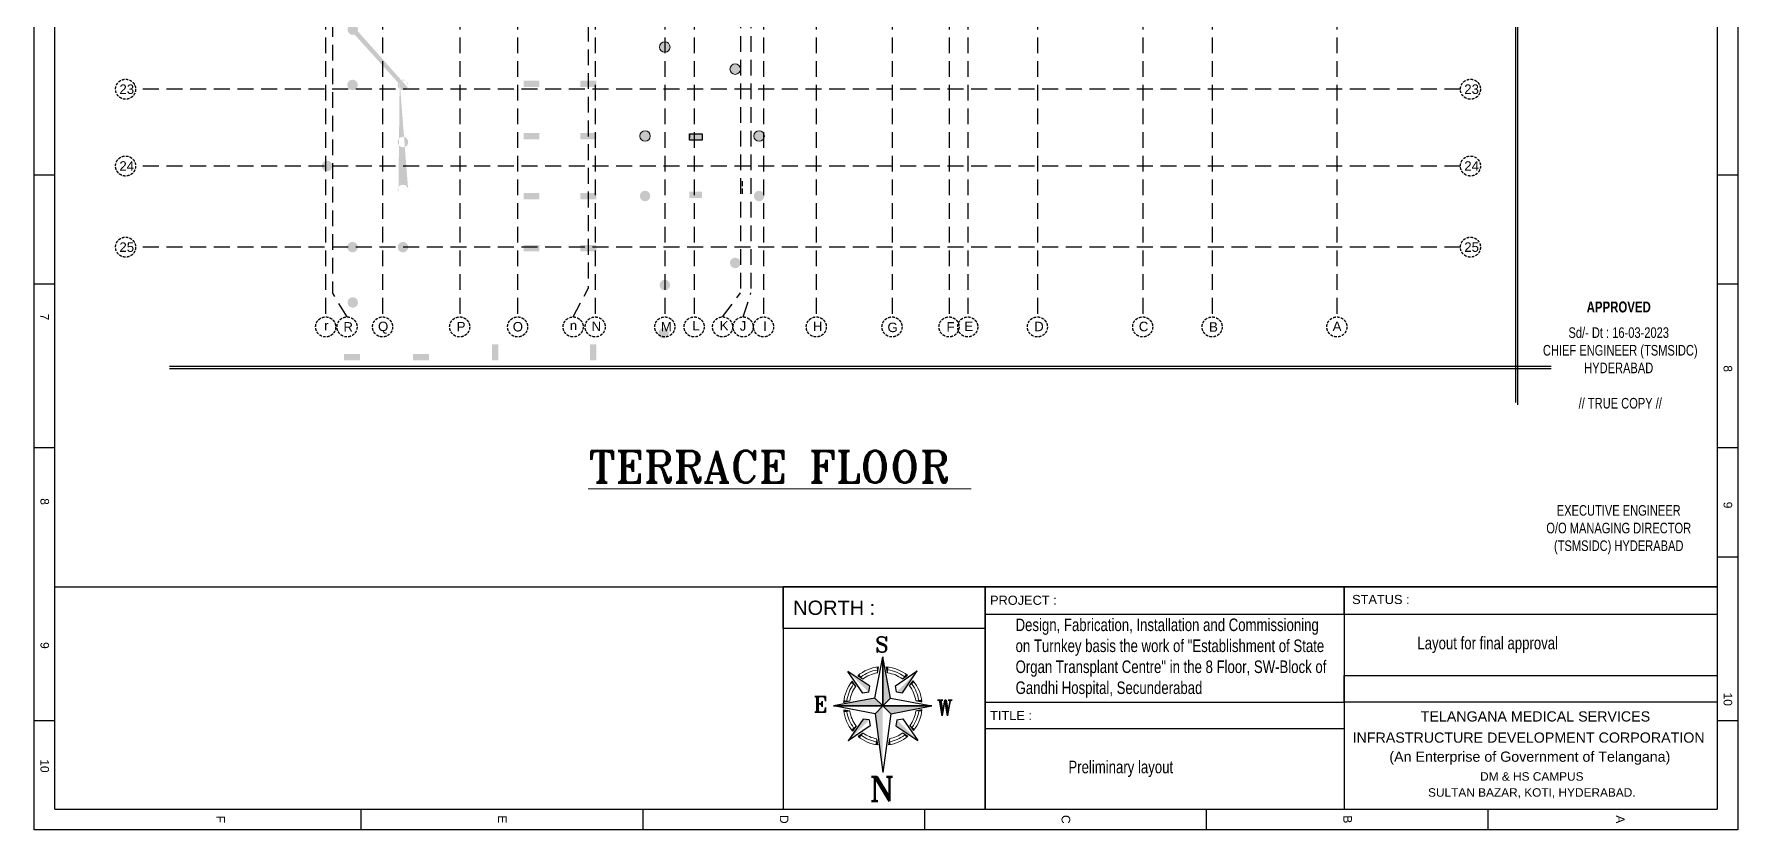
# Model space of a CAD drawing. Extents: x 11598203 to 12344885, y -3849975 to -3741011.
# Drawn here: x 12089890 to 12170877, y -3849975 to -3812156 of the extents above; entities that cross this region are included whole.
import ezdxf
from ezdxf.enums import TextEntityAlignment as Align

# ---------------------------------------------------------------- set-up
doc = ezdxf.new("R2010")
doc.units = 0
doc.header["$MEASUREMENT"] = 0
doc.linetypes.add('DASHED', pattern=[0.75, 0.5, -0.25])
doc.linetypes.add('HIDDEN', pattern=[0.375, 0.25, -0.125])
doc.layers.get('0').update_dxf_attribs({"linetype": 'CONTINUOUS'})
for name, color, linetype in [('GRID LINES', 9, 'CONTINUOUS'), ('HATCH', 7, 'CONTINUOUS'), ('TEXT', 7, 'CONTINUOUS')]:
    doc.layers.add(name, color=color, linetype=linetype)
doc.layers.add('HVAC_ODU', color=232, linetype='CONTINUOUS', lineweight=0)
doc.styles.add('ARI', font='arial.ttf')
doc.styles.add('ARIAL', font='arial.ttf', dxfattribs={"width": 0.75})
doc.styles.add('ROMANS', font='arial.ttf')
doc.styles.add('ROMANT', font='romant.shx')
doc.styles.add('RT', font='romant.shx')
doc.styles.get("Standard").update_dxf_attribs({"font": 'arial.ttf'})

# ---------------------------------------------------------------- blocks, each defined once
blk = doc.blocks.new('dflaljdfh')
at = {"layer": 'HATCH', "ltscale": 500}
h = blk.add_hatch(color=32, dxfattribs=at)
h.dxf.hatch_style = 1
h.paths.add_polyline_path([(-44310, 9830), (-44010, 9830), (-44010, 8930), (-44310, 8930)])
h.paths.add_polyline_path([(-6930, 5930), (-6630, 5930), (-6630, 4952), (-6930, 4952)])
h.paths.add_polyline_path([(-900, 5965), (0, 5965), (0, 5665), (-900, 5665)])
h.paths.add_polyline_path([(-31624, -10780), (-31024, -10780), (-31024, -11080), (-31624, -11080)])
h.paths.add_polyline_path([(-36805, -13310), (-36055, -13310), (-36055, -13610), (-36805, -13610)])
h.paths.add_polyline_path([(-26485, -100), (-26185, -100), (-26185, -1000), (-26485, -1000)])
h.paths.add_polyline_path([(-36355, -18035), (-36055, -18035), (-36055, -18785), (-36355, -18785)])
h.paths.add_polyline_path([(-4100, -100), (-3500, -100), (-3500, -400), (-4100, -400)])
h.paths.add_polyline_path([(-47740, 18020), (-46990, 18020), (-46990, 17720), (-47740, 17720)])
h.paths.add_polyline_path([(-47740, 14490), (-46840, 14490), (-46840, 14190), (-47740, 14190)])
h.paths.add_polyline_path([(-10758, 0), (-9930, 0), (-9930, -300), (-10758, -300)])
h.paths.add_polyline_path([(-36805, -7980), (-36055, -7980), (-36055, -8280), (-36805, -8280)])
h.paths.add_polyline_path([(-34515, 600), (-34215, 600), (-34215, -300), (-34515, -300)])
h.paths.add_polyline_path([(-40685, 450), (-40385, 450), (-40385, -300), (-40685, -300)])
h.paths.add_polyline_path([(-41010, -325), (-40710, -325), (-40710, -1075), (-41010, -1075)])
h.paths.add_polyline_path([(-47740, 28890), (-46990, 28890), (-46990, 28590), (-47740, 28590)])
h.paths.add_polyline_path([(-900, 28890), (0, 28890), (0, 28590), (-900, 28590)])
h.paths.add_polyline_path([(-47840, 9830), (-47540, 9830), (-47540, 8930), (-47840, 8930)])
h.paths.add_polyline_path([(-41010, 450), (-40710, 450), (-40710, -300), (-41010, -300)])
h.paths.add_polyline_path([(-1000, 42620), (-700, 42620), (-700, 43598), (-1000, 43598)])
h.paths.add_polyline_path([(-47740, 21620), (-46990, 21620), (-46990, 21320), (-47740, 21320)])
h.paths.add_polyline_path([(-19285, -100), (-18985, -100), (-18985, -1000), (-19285, -1000)])
h.paths.add_polyline_path([(-900, 48850), (0, 48850), (0, 48550), (-900, 48550)])
h.paths.add_polyline_path([(-900, 32490), (0, 32490), (0, 32190), (-900, 32190)])
h.paths.add_polyline_path([(-47740, 25220), (-46990, 25220), (-46990, 24920), (-47740, 24920)])
h.paths.add_polyline_path([(-15685, 5930), (-15385, 5930), (-15385, 5030), (-15685, 5030)])
h.paths.add_polyline_path([(-900, 25220), (0, 25220), (0, 24920), (-900, 24920)])
h.paths.add_polyline_path([(-39510, -13310), (-38760, -13310), (-38760, -13610), (-39510, -13610)])
h.paths.add_polyline_path([(-42695, 39620), (-42395, 39620), (-42395, 39020), (-42695, 39020)])
h.paths.add_polyline_path([(-47740, 39620), (-46840, 39620), (-46840, 39320), (-47740, 39320)])
h.paths.add_polyline_path([(-900, 39620), (-100, 39620), (-100, 39320), (-900, 39320)])
h.paths.add_polyline_path([(-4100, 10890), (-3401, 10890), (-3401, 10590), (-4100, 10590)])
h.paths.add_polyline_path([(-31624, -8030), (-31024, -8030), (-31024, -8330), (-31624, -8330)])
h.paths.add_polyline_path([(-44760, -18485), (-44010, -18485), (-44010, -18785), (-44760, -18785)])
h.paths.add_polyline_path([(-6930, 0), (-6102, 0), (-6102, -300), (-6930, -300)])
h.paths.add_polyline_path([(-900, 18020), (0, 18020), (0, 17720), (-900, 17720)])
h.paths.add_polyline_path([(-48040, -18485), (-47290, -18485), (-47290, -18785), (-48040, -18785)])
h.paths.add_polyline_path([(-42695, 43220), (-42395, 43220), (-42395, 42620), (-42695, 42620)])
h.paths.add_polyline_path([(-39510, -10830), (-38760, -10830), (-38760, -11130), (-39510, -11130)])
h.paths.add_polyline_path([(-42370, 43220), (-42070, 43220), (-42070, 42620), (-42370, 42620)])
h.paths.add_polyline_path([(-39510, -7980), (-38760, -7980), (-38760, -8280), (-39510, -8280)])
h.paths.add_polyline_path([(-46360, 43520), (-46060, 43520), (-46060, 42620), (-46360, 42620)])
h.paths.add_polyline_path([(-900, 0), (0, 0), (0, -300), (-900, -300)])
h.paths.add_polyline_path([(-28250, 51150), (-27950, 51150), (-27950, 50250), (-28250, 50250)])
h.paths.add_polyline_path([(-22220, 51150), (-21920, 51150), (-21920, 50250), (-22220, 50250)])
h.paths.add_polyline_path([(-44310, 450), (-44010, 450), (-44010, -300), (-44310, -300)])
h.paths.add_polyline_path([(-42370, 39620), (-42070, 39620), (-42070, 39020), (-42370, 39020)])
h.paths.add_polyline_path([(-31550, 51150), (-31250, 51150), (-31250, 50250), (-31550, 50250)])
h.paths.add_polyline_path([(-46360, 49400), (-46060, 49400), (-46060, 48650), (-46360, 48650)])
h.paths.add_polyline_path([(-42695, 36020), (-42395, 36020), (-42395, 35420), (-42695, 35420)])
h.paths.add_polyline_path([(-42370, 35420), (-42070, 35420), (-42070, 36020), (-42370, 36020)])
h.paths.add_polyline_path([(-44310, 14940), (-44010, 14940), (-44010, 14190), (-44310, 14190)])
h.paths.add_polyline_path([(-42695, 49400), (-42395, 49400), (-42395, 48650), (-42695, 48650)])
h.paths.add_polyline_path([(-44760, -325), (-44010, -325), (-44010, -625), (-44760, -625)])
h.paths.add_polyline_path([(-15685, -100), (-15385, -100), (-15385, -1000), (-15685, -1000)])
h.paths.add_polyline_path([(-39510, -5500), (-38760, -5500), (-38760, -5800), (-39510, -5800)])
h.paths.add_polyline_path([(-44310, 5930), (-44010, 5930), (-44010, 5180), (-44310, 5180)])
h.paths.add_polyline_path([(-36355, -325), (-36055, -325), (-36055, -1075), (-36355, -1075)])
h.paths.add_polyline_path([(-22885, -100), (-22585, -100), (-22585, -1000), (-22885, -1000)])
h.paths.add_polyline_path([(-900, 36020), (0, 36020), (0, 35720), (-900, 35720)])
h.paths.add_polyline_path([(-47740, 32490), (-46990, 32490), (-46990, 32190), (-47740, 32190)])
h.paths.add_polyline_path([(-6930, -325), (-6330, -325), (-6330, -625), (-6930, -625)])
h.paths.add_polyline_path([(-41010, -18035), (-40710, -18035), (-40710, -18785), (-41010, -18785)])
h.paths.add_polyline_path([(-36805, -5500), (-36055, -5500), (-36055, -5800), (-36805, -5800)])
h.paths.add_polyline_path([(-48015, -325), (-47265, -325), (-47265, -625), (-48015, -625)])
h.paths.add_polyline_path([(-10530, -325), (-9930, -325), (-9930, -625), (-10530, -625)])
h.paths.add_polyline_path([(-46840, 36020), (-47740, 36020), (-47740, 35720), (-46840, 35720)])
h.paths.add_polyline_path([(-34515, 5930), (-34215, 5930), (-34215, 5030), (-34515, 5030)])
h.paths.add_polyline_path([(-30085, -100), (-29785, -100), (-29785, -1000), (-30085, -1000)])
h.paths.add_polyline_path([(-36805, -10830), (-36055, -10830), (-36055, -11130), (-36805, -11130)])
h.paths.add_polyline_path([(-10230, 5930), (-9930, 5930), (-9930, 5030), (-10230, 5030)])
h.paths.add_polyline_path([(-900, 14490), (0, 14490), (0, 14190), (-900, 14190)])
h.paths.add_polyline_path([(-900, 9230), (78, 9230), (78, 8930), (-900, 8930)])
h.paths.add_polyline_path([(-39940, 49550), (-39640, 49550), (-39640, 48650), (-39940, 48650)])
edge = h.paths.add_edge_path()
edge.add_line((-19435, 49550), (-19435, 48650))
edge.add_line((-6930, 8930), (-5952, 8930))
edge.add_line((-41010, 14940), (-41010, 14190))
edge.add_line((-19135, 42620), (-19135, 43520))
edge.add_line((-40710, 5180), (-40710, 5930))
edge.add_line((-40685, 5930), (-40685, 5180))
h.paths.add_polyline_path([(-22220, 9230), (-21320, 9230), (-21320, 8930), (-22220, 8930)])
h.paths.add_polyline_path([(-37580, 9830), (-37280, 9830), (-37280, 8930), (-37580, 8930)])
h.paths.add_polyline_path([(-40685, 9680), (-40385, 9680), (-40385, 8930), (-40685, 8930)])
h.paths.add_polyline_path([(-40685, 5930), (-40385, 5930), (-40385, 5180), (-40685, 5180)])
h.paths.add_polyline_path([(-32228, 9230), (-31250, 9230), (-31250, 8930), (-32228, 8930)])
h.paths.add_polyline_path([(-30424, 5930), (-29446, 5930), (-29446, 5630), (-30424, 5630)])
h.paths.add_polyline_path([(-16860, 9230), (-15960, 9230), (-15960, 8930), (-16860, 8930)])
h.paths.add_polyline_path([(-28250, 9230), (-27272, 9230), (-27272, 8930), (-28250, 8930)])
h.paths.add_polyline_path([(-10830, 9230), (-9930, 9230), (-9930, 8930), (-10830, 8930)])
h.paths.add_polyline_path([(-41010, 9680), (-40710, 9680), (-40710, 8930), (-41010, 8930)])
h.paths.add_polyline_path([(-41010, 5930), (-40710, 5930), (-40710, 5180), (-41010, 5180)])
h.paths.add_polyline_path([(-16860, 36020), (-15960, 36020), (-15960, 35720), (-16860, 35720)], flags=16)
h.paths.add_polyline_path([(-22220, 43220), (-21920, 43220), (-21920, 42620), (-22220, 42620)], flags=16)
h.paths.add_polyline_path([(-22220, 28890), (-21320, 28890), (-21320, 28590), (-22220, 28590)], flags=16)
h.paths.add_polyline_path([(-25450, 45080), (-24850, 45080), (-24850, 44780), (-25450, 44780)], flags=16)
h.paths.add_polyline_path([(-25450, 42920), (-24850, 42920), (-24850, 42620), (-25450, 42620)], flags=16)
h.paths.add_polyline_path([(-16860, 14490), (-15960, 14490), (-15960, 14190), (-16860, 14190)], flags=16)
h.paths.add_polyline_path([(-41010, 14940), (-40710, 14940), (-40710, 14190), (-41010, 14190)], flags=16)
h.paths.add_polyline_path([(-31250, 24920), (-32150, 24920), (-32150, 25220), (-31250, 25220)], flags=16)
h.paths.add_polyline_path([(-38180, 18020), (-37280, 18020), (-37280, 17720), (-38180, 17720)], flags=16)
h.paths.add_polyline_path([(-31550, 14790), (-31250, 14790), (-31250, 13890), (-31550, 13890)], flags=16)
h.paths.add_polyline_path([(-38180, 14490), (-37280, 14490), (-37280, 14190), (-38180, 14190)], flags=16)
h.paths.add_polyline_path([(-22220, 18020), (-21320, 18020), (-21320, 17720), (-22220, 17720)], flags=16)
h.paths.add_polyline_path([(-40685, 14940), (-40385, 14940), (-40385, 14190), (-40685, 14190)], flags=16)
h.paths.add_polyline_path([(-38180, 21620), (-37280, 21620), (-37280, 21320), (-38180, 21320)], flags=16)
h.paths.add_polyline_path([(-16860, 32490), (-15960, 32490), (-15960, 32190), (-16860, 32190)], flags=16)
h.paths.add_polyline_path([(-16860, 21620), (-15960, 21620), (-15960, 21320), (-16860, 21320)], flags=16)
h.paths.add_polyline_path([(-16860, 25220), (-15960, 25220), (-15960, 24920), (-16860, 24920)], flags=16)
h.paths.add_polyline_path([(-13360, 10890), (-12760, 10890), (-12760, 10590), (-13360, 10590)], flags=16)
h.paths.add_polyline_path([(-6930, 28890), (-6030, 28890), (-6030, 28590), (-6930, 28590)], flags=16)
h.paths.add_polyline_path([(-10830, 28890), (-9930, 28890), (-9930, 28590), (-10830, 28590)], flags=16)
h.paths.add_polyline_path([(-28250, 21920), (-27950, 21920), (-27950, 21020), (-28250, 21020)], flags=16)
h.paths.add_polyline_path([(-22220, 21620), (-21320, 21620), (-21320, 21320), (-22220, 21320)], flags=16)
h.paths.add_polyline_path([(-6930, 9230), (-5952, 9230), (-5952, 8930), (-6930, 8930)], flags=16)
h.paths.add_polyline_path([(-31550, 21920), (-31250, 21920), (-31250, 21020), (-31550, 21020)], flags=16)
h.paths.add_polyline_path([(-10230, 21920), (-9930, 21920), (-9930, 21020), (-10230, 21020)], flags=16)
h.paths.add_polyline_path([(-28250, 28890), (-27350, 28890), (-27350, 28590), (-28250, 28590)], flags=16)
h.paths.add_polyline_path([(-15132, 42920), (-14232, 42920), (-14232, 42620), (-15132, 42620)], flags=16)
h.paths.add_polyline_path([(-10830, 42920), (-9930, 42920), (-9930, 42620), (-10830, 42620)], flags=16)
h.paths.add_polyline_path([(-6930, 42920), (-6030, 42920), (-6030, 42620), (-6930, 42620)], flags=16)
h.paths.add_polyline_path([(-22220, 25220), (-21320, 25220), (-21320, 24920), (-22220, 24920)], flags=16)
h.paths.add_polyline_path([(-28250, 25220), (-27350, 25220), (-27350, 24920), (-28250, 24920)], flags=16)
h.paths.add_polyline_path([(-34680, 10890), (-34080, 10890), (-34080, 10590), (-34680, 10590)], flags=16)
h.paths.add_polyline_path([(-22220, 36020), (-21320, 36020), (-21320, 35720), (-22220, 35720)], flags=16)
h.paths.add_polyline_path([(-38180, 25220), (-37280, 25220), (-37280, 24920), (-38180, 24920)], flags=16)
h.paths.add_polyline_path([(-6930, 25220), (-6030, 25220), (-6030, 24920), (-6930, 24920)], flags=16)
h.paths.add_polyline_path([(-10830, 25220), (-9930, 25220), (-9930, 24920), (-10830, 24920)], flags=16)
h.paths.add_polyline_path([(-6930, 21920), (-6630, 21920), (-6630, 21020), (-6930, 21020)], flags=16)
h.paths.add_polyline_path([(-28250, 18320), (-27950, 18320), (-27950, 17420), (-28250, 17420)], flags=16)
h.paths.add_polyline_path([(-6930, 14790), (-6630, 14790), (-6630, 13890), (-6930, 13890)], flags=16)
h.paths.add_polyline_path([(-22220, 32490), (-21320, 32490), (-21320, 32190), (-22220, 32190)], flags=16)
h.paths.add_polyline_path([(-10230, 32790), (-9930, 32790), (-9930, 31890), (-10230, 31890)], flags=16)
h.paths.add_polyline_path([(-6930, 32790), (-6630, 32790), (-6630, 31890), (-6930, 31890)], flags=16)
h.paths.add_polyline_path([(-32150, 28890), (-31250, 28890), (-31250, 28590), (-32150, 28590)], flags=16)
h.paths.add_polyline_path([(-16860, 28890), (-15960, 28890), (-15960, 28588), (-16860, 28588)], flags=16)
h.paths.add_polyline_path([(-38180, 28890), (-37280, 28890), (-37280, 28590), (-38180, 28590)], flags=16)
h.paths.add_polyline_path([(-23224, 5930), (-22246, 5930), (-22246, 5630), (-23224, 5630)], flags=16)
h.paths.add_polyline_path([(-31550, 18320), (-31250, 18320), (-31250, 17420), (-31550, 17420)], flags=16)
h.paths.add_polyline_path([(-35695, 48650), (-35395, 48650), (-35395, 49450), (-35695, 49450)], flags=16)
h.paths.add_polyline_path([(-6930, 36320), (-6630, 36320), (-6630, 35420), (-6930, 35420)], flags=16)
h.paths.add_polyline_path([(-31550, 45680), (-31250, 45680), (-31250, 44780), (-31550, 44780)], flags=16)
h.paths.add_polyline_path([(-16860, 39620), (-15960, 39620), (-15960, 39320), (-16860, 39320)], flags=16)
h.paths.add_polyline_path([(-22220, 45680), (-21920, 45680), (-21920, 44780), (-22220, 44780)], flags=16)
h.paths.add_polyline_path([(-35695, 43520), (-35395, 43520), (-35395, 42620), (-35695, 42620)], flags=16)
h.paths.add_polyline_path([(-19435, 43520), (-19135, 43520), (-19135, 42620), (-19435, 42620)], flags=16)
h.paths.add_polyline_path([(-38180, 39620), (-37280, 39620), (-37280, 39320), (-38180, 39320)], flags=16)
h.paths.add_polyline_path([(-28250, 39620), (-27272, 39620), (-27272, 39320), (-28250, 39320)], flags=16)
h.paths.add_polyline_path([(-39940, 43520), (-39640, 43520), (-39640, 42620), (-39940, 42620)], flags=16)
h.paths.add_polyline_path([(-10230, 49550), (-9930, 49550), (-9930, 48650), (-10230, 48650)], flags=16)
h.paths.add_polyline_path([(-31550, 43520), (-31250, 43520), (-31250, 42620), (-31550, 42620)], flags=16)
h.paths.add_polyline_path([(-14832, 49550), (-14533, 49550), (-14533, 48650), (-14832, 48650)], flags=16)
h.paths.add_polyline_path([(-6930, 39620), (-6030, 39620), (-6030, 39320), (-6930, 39320)], flags=16)
h.paths.add_polyline_path([(-31550, 32790), (-31250, 32790), (-31250, 31890), (-31550, 31890)], flags=16)
h.paths.add_polyline_path([(-38180, 36020), (-37280, 36020), (-37280, 35720), (-38180, 35720)], flags=16)
h.paths.add_polyline_path([(-19435, 49550), (-19135, 49550), (-19135, 48650), (-19435, 48650)], flags=16)
h.paths.add_polyline_path([(-10830, 39620), (-9930, 39620), (-9930, 39320), (-10830, 39320)], flags=16)
h.paths.add_polyline_path([(-6930, 49550), (-6630, 49550), (-6630, 48650), (-6930, 48650)], flags=16)
h.paths.add_polyline_path([(-19624, 5930), (-18646, 5930), (-18646, 5630), (-19624, 5630)], flags=16)
h.paths.add_polyline_path([(-22220, 39620), (-21320, 39620), (-21320, 39320), (-22220, 39320)], flags=16)
h.paths.add_polyline_path([(-22220, 14490), (-21320, 14490), (-21320, 14190), (-22220, 14190)], flags=16)
h.paths.add_polyline_path([(-28250, 36320), (-27950, 36320), (-27950, 35420), (-28250, 35420)], flags=16)
h.paths.add_polyline_path([(-16860, 18020), (-15960, 18020), (-15960, 17720), (-16860, 17720)], flags=16)
h.paths.add_polyline_path([(-31550, 35420), (-31250, 35420), (-31250, 36318), (-31550, 36318)], flags=16)
h.paths.add_polyline_path([(-10230, 18320), (-9930, 18320), (-9930, 17420), (-10230, 17420)], flags=16)
h.paths.add_polyline_path([(-28250, 14790), (-27950, 14790), (-27950, 13890), (-28250, 13890)], flags=16)
h.paths.add_polyline_path([(-6930, 18320), (-6630, 18320), (-6630, 17420), (-6930, 17420)], flags=16)
h.paths.add_polyline_path([(-32228, 39620), (-31250, 39620), (-31250, 39320), (-32228, 39320)], flags=16)
h.paths.add_polyline_path([(-10230, 14790), (-9930, 14790), (-9930, 13890), (-10230, 13890)], flags=16)
h.paths.add_polyline_path([(-28250, 32790), (-27950, 32790), (-27950, 31890), (-28250, 31890)], flags=16)
h.paths.add_polyline_path([(-38180, 32490), (-37280, 32490), (-37280, 32190), (-38180, 32190)], flags=16)
h.paths.add_polyline_path([(-10230, 36320), (-9930, 36320), (-9930, 35420), (-10230, 35420)], flags=16)
h = blk.add_hatch(color=32, dxfattribs=at)
h.dxf.hatch_style = 1
edge = h.paths.add_edge_path()
edge.add_line((-47492, -3282), (-47459, -3258))
edge.add_line((-47426, -3223), (-47401, -3182))
edge.add_line((-47459, -3258), (-47426, -3223))
edge.add_line((-47401, -3182), (-47388, -3151))
edge.add_line((-45017, -5813), (-44992, -5732))
edge.add_line((-45063, -5524), (-45102, -5491))
edge.add_line((-45346, -5474), (-45397, -5505))
edge.add_arc((-45240, -10695), 250, -149.35478, 12.90009, ccw=False)
edge.add_line((-45397, -5505), (-45439, -5549))
edge.add_line((-45439, -5549), (-45469, -5600))
edge.add_line((-47542, -3307), (-47492, -3282))
edge = h.paths.add_edge_path()
edge.add_arc((-32851, -1608), 250, 0, 360)
edge = h.paths.add_edge_path()
edge.add_arc((-29448, -4951), 250, 0, 360)
edge = h.paths.add_edge_path()
edge.add_arc((-28312, -10980), 250, 0, 360)
edge = h.paths.add_edge_path()
edge.add_arc((-32795, -3901), 250, 0, 360)
edge = h.paths.add_edge_path()
edge.add_arc((-47625, -16039), 250, 0, 360)
edge = h.paths.add_edge_path()
edge.add_arc((-32795, -15209), 250, 0, 360)
edge = h.paths.add_edge_path()
edge.add_arc((-47625, -3071), 250, 0, 360)
edge = h.paths.add_edge_path()
edge.add_arc((-47640, -5700), 250, 0, 360)
edge = h.paths.add_edge_path()
edge.add_arc((-45240, -13410), 250, 0, 360)
edge = h.paths.add_edge_path()
edge.add_arc((-32851, -17502), 250, 0, 360)
edge = h.paths.add_edge_path()
edge.add_arc((-33733, -8130), 250, 0, 360)
edge = h.paths.add_edge_path()
edge.add_arc((-48845, -9555), 250, 0, 360)
edge = h.paths.add_edge_path()
edge.add_arc((-29448, -14159), 250, 0, 360)
edge = h.paths.add_edge_path()
edge.add_arc((-33733, -10980), 250, 0, 360)
edge = h.paths.add_edge_path()
edge.add_arc((-47640, -13410), 250, 0, 360)
edge = h.paths.add_edge_path()
edge.add_arc((-28312, -8130), 250, 0, 360)
h.paths.add_polyline_path([(-12190, 3100), (-11890, 3100), (-11890, 2500), (-12190, 2500)])
edge = h.paths.add_edge_path(flags=16)
edge.add_arc((-45240, -5700), 250, 0, 360)
edge = h.paths.add_edge_path(flags=16)
edge.add_arc((-45240, -10695), 250, 0, 360)
edge = h.paths.add_edge_path(flags=16)
edge.add_arc((-45240, -8415), 250, 0, 360)
at = {"color": 8, "lineweight": 25}
for p, q in [((7637, 56084), (7637, -20798)), ((-31624, -8030), (-31024, -8030)), ((-31624, -8330), (-31624, -8030)), ((-31624, -8030), (-31624, -8230)), ((-31024, -8030), (-31024, -8330)), ((-31024, -8030), (-31024, -8230)), ((-31024, -8330), (-31624, -8330)), ((9337, -19088), (-56344, -19088)), ((9337, -19186), (-56344, -19186))]:
    blk.add_line(p, q, dxfattribs=at)
at = {"color": 8, "lineweight": 25, "ltscale": 500}
for p, q in [((7737, 56184), (7737, -20898)), ((9337, -19186), (-27985, -19186)), ((9337, -19186), (-27985, -19186))]:
    blk.add_line(p, q, dxfattribs=at)
at = {"color": 8, "linetype": 'DASHED', "lineweight": 25, "ltscale": 500}
blk.add_line((-29109, -10880), (-29109, -10280), dxfattribs=at)
for centre in [(-32795, -3901), (-29448, -4951), (-33733, -8130), (-28312, -8130)]:
    blk.add_circle(centre, 250)
at = {"layer": 'GRID LINES', "color": 8, "linetype": 'HIDDEN', "ltscale": 3000}
for p, q in [((-48915, 55054), (-48915, -16725)), ((-46210, 55054), (-46210, -16725)), ((-42545, 55054), (-42545, -16725)), ((-39790, 55054), (-39790, -16725)), ((-36105, 55054), (-36105, -16725)), ((-32795, 55054), (-32795, -16725)), ((-31400, 55054), (-31400, -16725)), ((-28100, 55054), (-28100, -16725)), ((-25595, 55054), (-25595, -16725)), ((-21995, 55054), (-21995, -16725)), ((-19285, 55054), (-19285, -16725)), ((-18395, 55054), (-18395, -16725)), ((-15085, 55054), (-15085, -16725)), ((-10080, 55054), (-10080, -16725)), ((-6780, 55054), (-6780, -16725)), ((-850, 55054), (-850, -16725)), ((-48590, 53580), (-48590, -15562)), ((-29195, 53996), (-29195, -15587)), ((-28700, 53996), (-28700, -15587)), ((-36430, 53356), (-36430, -15368)), ((5023, -5905), (-57949, -5905)), ((5023, -9555), (-57949, -9555)), ((5023, -13410), (-57949, -13410)), ((-37152, -16725), (-36430, -15368)), ((-47899, -16725), (-48590, -15562)), ((-30049, -16725), (-29195, -15587)), ((-29072, -16725), (-28700, -15587))]:
    blk.add_line(p, q, dxfattribs=at)
at = {"layer": 'GRID LINES', "color": 138, "linetype": 'HIDDEN', "ltscale": 500}
for centre in [(-58425, -5905), (5499, -5905), (-58425, -9555), (5499, -9555), (-58425, -13410), (5499, -13410), (-48915, -17201), (-47899, -17201), (-46210, -17201), (-42545, -17201), (-39790, -17201), (-37152, -17201), (-36105, -17201), (-32795, -17201), (-31400, -17201), (-30049, -17201), (-29072, -17201), (-28100, -17201), (-25595, -17201), (-21995, -17201), (-19285, -17201), (-18395, -17201), (-15085, -17201), (-10080, -17201), (-6780, -17201), (-850, -17201)]:
    blk.add_circle(centre, 476, dxfattribs=at)
at = {"layer": 'GRID LINES', "color": 138, "linetype": 'HIDDEN', "ltscale": 500, "char_height": 450, "width": 683.76, "attachment_point": 1}
for s, insert in [('23', (-58718, -5678)), ('23', (5206, -5678)), ('24', (-58718, -9328)), ('24', (5206, -9328)), ('25', (-58718, -13183)), ('25', (5206, -13183)), ('r', (-48982, -16909)), ('R', (-48070, -16973)), ('Q', (-46426, -16951)), ('P', (-42686, -16963)), ('O', (-40021, -16966)), ('n', (-37311, -16905)), ('N', (-36273, -16947)), ('M', (-32984, -16963)), ('L', (-31489, -16918)), ('K', (-30185, -16917)), ('J', (-29234, -16927)), ('I', (-28115, -16943)), ('H', (-25754, -16952)), ('G', (-22211, -16997)), ('F', (-19407, -16973)), ('E', (-18555, -16951)), ('D', (-15236, -16956)), ('C', (-10265, -16956)), ('B', (-6924, -16977)), ('A', (-1050, -16944))]:
    blk.add_mtext(s, dxfattribs=dict(at, insert=insert))

msp = doc.modelspace()

# ---------------------------------------------------------------- linework, layer by layer
at = {"color": 8, "lineweight": 25}
for p, q in [((12089889.7, -3849974.7), (12089889.7, -3741077)), ((12170877.4, -3741077), (12170877.4, -3849974.7)), ((12090873.6, -3848990.8), (12090873.6, -3741995.3)), ((12169893.5, -3741995.3), (12169893.5, -3848990.8)), ((12090873.6, -3841470.4), (12090873.6, -3818559.2)), ((12089889.7, -3818838.2), (12090873.6, -3818838.2)), ((12169893.5, -3818838.2), (12170877.4, -3818838.2)), ((12089889.7, -3824032.4), (12090873.6, -3824032.4)), ((12169893.5, -3824032.4), (12170877.4, -3824032.4)), ((12089889.7, -3831809.4), (12090873.6, -3831809.4)), ((12169893.5, -3831809.4), (12170877.4, -3831809.4)), ((12169893.5, -3837003.6), (12170877.4, -3837003.6)), ((12090873.5, -3838422.1), (12117692.5, -3838422.1)), ((12117692.5, -3838422.1), (12135419.4, -3838422.1)), ((12123467.3, -3838422.1), (12126788.7, -3838422.1)), ((12123467.3, -3838422.1), (12126788.7, -3838422.1)), ((12125502.3, -3838422.1), (12135090.8, -3838422.1)), ((12125502.3, -3840402.6), (12125502.3, -3838422.1)), ((12135090.8, -3838422.1), (12125502.3, -3838422.1)), ((12125502.3, -3838422.1), (12125502.3, -3848990.8)), ((12169893.5, -3838422), (12126788.7, -3838422)), ((12126788.7, -3838422), (12169893.5, -3838422)), ((12126788.7, -3838422), (12133460, -3838422)), ((12169893.5, -3838422), (12126788.7, -3838422)), ((12126788.7, -3838422), (12169893.5, -3838422)), ((12126788.7, -3838422), (12133460, -3838422)), ((12128977.4, -3838422.1), (12132298.8, -3838422.1)), ((12169893.5, -3838422), (12132298.8, -3838422)), ((12132298.8, -3838422), (12169893.5, -3838422)), ((12132298.8, -3838422), (12138970.1, -3838422)), ((12135090.8, -3838422.1), (12135090.8, -3848990.8)), ((12135090.8, -3838422.1), (12135090.8, -3840402.6)), ((12135090.8, -3848990.8), (12135090.8, -3838422.1)), ((12152166.5, -3838422.1), (12152166.5, -3848990.8)), ((12152166.5, -3838422.1), (12152166.5, -3848990.8)), ((12152166.5, -3838422.1), (12152166.5, -3848990.8)), ((12152166.5, -3838422.1), (12152166.5, -3848990.8)), ((12152166.5, -3839738), (12152166.5, -3838422.1)), ((12152166.5, -3838422.1), (12152166.5, -3839738)), ((12169893.5, -3838422), (12169893.5, -3848990.8)), ((12169893.5, -3838422.1), (12169893.5, -3848990.8)), ((12125502.3, -3840351.1), (12125502.3, -3844824.6)), ((12135090.8, -3840402.6), (12125502.3, -3840402.6)), ((12152166.5, -3839738), (12135090.8, -3839738)), ((12169893.5, -3839738), (12152166.5, -3839738)), ((12129855.5, -3843712.9), (12130232.2, -3841747.1)), ((12130232.2, -3844084), (12130232.2, -3841747.1)), ((12130232.2, -3841747.1), (12130232.2, -3844084)), ((12130603.3, -3843707.2), (12130232.2, -3841747.1)), ((12129281, -3843476.8), (12128567.3, -3842444.1)), ((12129610.6, -3843142.1), (12128567.3, -3842444.1)), ((12129282.4, -3842810), (12129037.4, -3842646.1)), ((12129979.2, -3842515.1), (12130032.2, -3842225.2)), ((12130461.4, -3842511.5), (12130404, -3842222.4)), ((12130839.4, -3843132.8), (12131872.1, -3842419)), ((12131162.6, -3842795.7), (12131405.1, -3842628.1)), ((12131174.1, -3843462.4), (12131872.1, -3842419)), ((12152166.5, -3842635.4), (12169893.5, -3842635.4)), ((12152166.5, -3843902.3), (12152166.5, -3842635.4)), ((12169893.5, -3842635.4), (12169893.5, -3843902.3)), ((12128944, -3843153.5), (12128776.4, -3842911.1)), ((12129566.2, -3843428), (12129281, -3843476.8)), ((12129566.2, -3843428), (12129610.6, -3843142.1)), ((12130888.2, -3843418), (12130839.4, -3843132.8)), ((12130888.2, -3843418), (12131174.1, -3843462.4)), ((12131506.2, -3843134.1), (12131670.1, -3842889.1)), ((12129855.5, -3843712.9), (12127895.4, -3844084)), ((12129861.1, -3844460.7), (12127895.4, -3844084)), ((12130232.2, -3844084), (12127895.4, -3844084)), ((12127895.4, -3844084), (12130232.2, -3844084)), ((12128659.7, -3843854.8), (12128370.6, -3843912.1)), ((12128663.4, -3844337), (12128373.4, -3844284)), ((12130232.2, -3844084), (12129855.5, -3843712.9)), ((12129855.5, -3843712.9), (12130232.2, -3844084)), ((12130232.2, -3844084), (12129861.1, -3844460.7)), ((12129861.1, -3844460.7), (12130232.2, -3844084)), ((12129861.1, -3844460.7), (12130232.2, -3847244.1)), ((12130603.3, -3843707.2), (12130232.2, -3844084)), ((12130232.2, -3844084), (12130603.3, -3843707.2)), ((12132569.1, -3844084), (12130232.2, -3844084)), ((12130232.2, -3844084), (12132569.1, -3844084)), ((12130232.2, -3844084), (12130608.9, -3844455)), ((12130608.9, -3844455), (12130232.2, -3844084)), ((12130608.9, -3844455), (12130232.2, -3847244.1)), ((12130603.3, -3843707.2), (12132569.1, -3844084)), ((12130608.9, -3844455), (12132569.1, -3844084)), ((12131801, -3843831), (12132091, -3843883.9)), ((12131804.7, -3844313.2), (12132093.8, -3844255.8)), ((12135090.8, -3843902.3), (12152166.5, -3843902.3)), ((12152166.5, -3843902.3), (12152166.5, -3845169.3)), ((12169893.5, -3843902.3), (12152166.5, -3843902.3)), ((12089889.7, -3844780.5), (12090873.6, -3844780.5)), ((12129290.3, -3844705.5), (12128592.3, -3845748.9)), ((12129625, -3845035.2), (12128592.3, -3845748.9)), ((12128958.2, -3845033.8), (12128794.3, -3845278.8)), ((12129576.3, -3844749.9), (12129290.3, -3844705.5)), ((12129576.3, -3844749.9), (12129625, -3845035.2)), ((12130898.2, -3844739.9), (12130853.8, -3845025.9)), ((12130853.8, -3845025.9), (12131897.1, -3845723.8)), ((12130898.2, -3844739.9), (12131183.4, -3844691.2)), ((12131183.4, -3844691.2), (12131897.1, -3845723.8)), ((12131520.4, -3845014.4), (12131688, -3845256.9)), ((12152166.5, -3845169.3), (12135090.8, -3845169.3)), ((12169893.5, -3844780.5), (12170877.4, -3844780.5)), ((12129301.8, -3845372.2), (12129059.3, -3845539.8)), ((12129935.6, -3845645.1), (12129976.4, -3845935.9)), ((12129935.6, -3845645.1), (12129976.4, -3845935.9)), ((12129935.8, -3845645.2), (12129976.4, -3845935.9)), ((12130546.9, -3845641.6), (12130509.4, -3845932.8)), ((12130546.9, -3845641.6), (12130509.4, -3845932.8)), ((12131182.1, -3845357.9), (12131427.1, -3845521.8)), ((12090873.6, -3848990.8), (12169893.5, -3848990.8)), ((12105442.4, -3849974.7), (12105442.4, -3848990.8)), ((12113469.2, -3848990.8), (12125502.3, -3848990.8)), ((12118834.8, -3849974.7), (12118834.8, -3848990.8)), ((12125502.3, -3848990.8), (12135090.8, -3848990.8)), ((12129580.7, -3848990.8), (12147307.6, -3848990.8)), ((12129580.7, -3848990.8), (12147307.6, -3848990.8)), ((12132227.2, -3849974.7), (12132227.2, -3848990.8)), ((12135090.8, -3848990.8), (12152817.7, -3848990.8)), ((12145619.6, -3849974.7), (12145619.6, -3848990.8)), ((12159012, -3849974.7), (12159012, -3848990.8)), ((12170877.4, -3849974.7), (12089889.7, -3849974.7))]:
    msp.add_line(p, q, dxfattribs=at)
at = {"color": 8, "lineweight": 5}
for major_axis, start_param, end_param in [((1759.5, 631.9), 1.3332007, 1.9193444), ((-785.7, 1540.5), -0.3117396, 0.169038), ((-1123.7, 1123.7), -0.625505, -0.1447274), ((1322, 1322), 0.1072101, 0.6933538), ((437.4, 1527.7), -0.3466753, 0.1341023), ((-1222.8, 1222.8), -1.4109031, -0.9301255), ((719.1, 1725.7), 1.2874554, 1.8735991), ((726.2, 1569.5), 1.3786513, 1.8594289), ((677.6, 1437.4), 1.3857921, 1.8665697), ((1482.1, 573.3), -0.2091916, 0.271586), ((1680.6, 407.6), -0.07806, 0.4027176), ((-689.7, 1737.7), 4.441773, 5.0279167), ((-689.7, 1737.7), 1.3001804, 1.8863241), ((1680.6, 407.6), 3.0635327, 3.5443103), ((1482.1, 573.3), 2.9324011, 3.4131787), ((677.6, 1437.4), 4.5273847, 5.0081623), ((726.2, 1569.5), 4.5202439, 5.0010215), ((719.1, 1725.7), 4.429048, 5.0151917), ((-1794.1, 525.8), 1.1776825, 1.718597), ((529.2, 1646.3), 2.8271176, 3.2923026), ((517, 1502.6), 2.8474611, 3.2853202), ((-860.6, 1659.7), 2.8120483, 3.3565794), ((1554.7, 757.2), 4.4310958, 4.8998279), ((-719.3, 1417), 2.8711886, 3.3125112)]:
    msp.add_ellipse((12130232.2, -3844084), major_axis=major_axis, ratio=1, start_param=start_param, end_param=end_param, dxfattribs=at)
for points in [[(12130232.2, -3841747.1), (12130603.3, -3843707.2), (12130232.2, -3844084)], [(12128567.3, -3842444.1), (12129610.6, -3843142.1), (12129566.2, -3843428)], [(12129037.4, -3842646.1), (12129114.7, -3842585.2), (12129282.4, -3842810)], [(12129934.6, -3842238.3), (12130032.2, -3842225.2), (12129979.2, -3842515.1)], [(12130501.8, -3842234), (12130404, -3842222.4), (12130461.4, -3842511.5)], [(12131872.1, -3842419), (12131174.1, -3843462.4), (12130888.2, -3843418)], [(12131405.1, -3842628.1), (12131326.8, -3842568.4), (12131162.6, -3842795.7)], [(12128776.4, -3842911.1), (12128716.6, -3842989.3), (12128944, -3843153.5)], [(12131670.1, -3842889.1), (12131731, -3842966.5), (12131506.2, -3843134.1)], [(12127895.4, -3844084), (12129855.5, -3843712.9), (12130232.2, -3844084)], [(12128382.2, -3843814.3), (12128370.6, -3843912.1), (12128659.7, -3843854.8)], [(12128386.5, -3844381.6), (12128373.4, -3844284), (12128663.4, -3844337)], [(12132569.1, -3844084), (12130608.9, -3844455), (12130232.2, -3844084)], [(12132077.9, -3843786.3), (12132091, -3843883.9), (12131801, -3843831)], [(12132082.2, -3844353.6), (12132093.8, -3844255.8), (12131804.7, -3844313.2)], [(12128592.3, -3845748.9), (12129290.3, -3844705.5), (12129576.3, -3844749.9)], [(12128794.3, -3845278.8), (12128733.4, -3845201.5), (12128958.2, -3845033.8)], [(12131897.1, -3845723.8), (12130853.8, -3845025.9), (12130898.2, -3844739.9)], [(12131688, -3845256.9), (12131747.8, -3845178.6), (12131520.4, -3845014.4)], [(12129059.3, -3845539.8), (12129137.6, -3845599.5), (12129301.8, -3845372.2)], [(12129976.4, -3845935.9), (12129880.2, -3845920), (12129935.6, -3845645.1)], [(12130509.4, -3845932.8), (12130605.4, -3845915.9), (12130546.9, -3845641.6)], [(12131427.1, -3845521.8), (12131349.7, -3845582.8), (12131182.1, -3845357.9)]]:
    msp.add_solid(points, dxfattribs=at)
at = {"color": 5}
msp.add_solid([(12130232.2, -3847244.1), (12129861.1, -3844460.7), (12130232.2, -3844084)], dxfattribs=at)

# ---------------------------------------------------------------- block references
at = {"layer": 'HVAC_ODU'}
msp.add_blockref('dflaljdfh', (12152664, -3808871.3), dxfattribs=at)

# ---------------------------------------------------------------- texts
at = {"color": 8, "lineweight": 20, "style": 'ROMANS', "width": 1}
for s, height, p in [('7', 407.8, (12090396.4, -3825600.4)), ('8', 407.8, (12170400.2, -3828053.6)), ('8', 407.8, (12090396.4, -3834370.8)), ('9', 407.8, (12170400.2, -3834538.9)), ('9', 407.8, (12090396.4, -3841207.8)), ('10', 407.84, (12170400.2, -3843765.7)), ('10', 407.84, (12090396.4, -3846935.2)), ('E', 407.8, (12112149.2, -3849472.4)), ('D', 407.8, (12125541.6, -3849472.4)), ('C', 407.8, (12138934, -3849472.4)), ('B', 407.8, (12152326.4, -3849472.4)), ('A', 407.8, (12165288.9, -3849472.4)), ('F', 407.8, (12098756.8, -3849472.4))]:
    msp.add_text(s, height=height, rotation=270, dxfattribs=at).set_placement(p, align=Align.MIDDLE)
at = {"color": 8, "lineweight": 20, "style": 'ROMANT'}
msp.add_text('%%UTERRACE FLOOR ', height=1500, dxfattribs=at).set_placement((12125331.1, -3833466.1), align=Align.CENTER)
at = {"color": 8, "lineweight": 20, "style": 'ARIAL'}
for s, height, p in [('STATUS :', 434.37, (12152540, -3839241.3)), ('NORTH :', 679.02, (12125970.7, -3839757.5)), ('PROJECT :', 434.37, (12135330.3, -3839278.5)), ('TITLE :', 434.37, (12135330.3, -3844757.3))]:
    msp.add_text(s, height=height, dxfattribs=at).set_placement(p)
at = {"color": 8, "linetype": 'Continuous', "lineweight": 20, "style": 'RT', "width": 1}
for s, p in [('S', (12129869.7, -3841529.5)), ('W', (12132804.4, -3844546.8))]:
    msp.add_text(s, height=737.5, dxfattribs=at).set_placement(p)
at = {"color": 8, "linetype": 'Continuous', "lineweight": 20, "style": 'RT'}
for s, height, p in [('E', 737.5, (12126938.1, -3844375.6)), ('N', 1163.3, (12129602.4, -3848616.3))]:
    msp.add_text(s, height=height, dxfattribs=at).set_placement(p)
at = {"color": 8, "lineweight": 20, "style": 'ARIAL', "width": 1}
for s, p in [('TELANGANA MEDICAL SERVICES', (12161252.8, -3844823.8)), ('INFRASTRUCTURE DEVELOPMENT CORPORATION', (12160928.5, -3845829.1)), ('(An Enterprise of Government of Telangana)', (12160987.4, -3846735.6))]:
    msp.add_text(s, height=484.563, dxfattribs=at).set_placement(p, align=Align.CENTER)
at = {"color": 8, "lineweight": 20, "style": 'ARI', "width": 1}
for s, p in [('DM & HS CAMPUS', (12161081.2, -3847636.1)), ('SULTAN BAZAR, KOTI, HYDERABAD.', (12161081.2, -3848397))]:
    msp.add_text(s, height=403.503, rotation=0.000049, dxfattribs=at).set_placement(p, align=Align.CENTER)
at = {"color": 6, "lineweight": 20, "insert": (12136543.1, -3839928.8), "char_height": 597.8169, "width": 14782.052, "attachment_point": 1, "rotation": 0.000049, "style": 'ARIAL'}
msp.add_mtext('Design, Fabrication, Installation and Commissioning on Turnkey basis the work of "Establishment of State Organ Transplant Centre" in the 8 Floor, SW-Block of Gandhi Hospital, Secunderabad', dxfattribs=at)
at = {"color": 6, "lineweight": 20, "char_height": 597.817, "attachment_point": 1, "rotation": 0.000049, "style": 'ARIAL'}
for s, insert in [('Layout for final approval', (12155641.6, -3840795)), ('Preliminary layout', (12139054.6, -3846685))]:
    msp.add_mtext(s, dxfattribs=dict(at, insert=insert))
at = {"layer": 'TEXT', "attachment_point": 2, "style": 'ARIAL'}
for s, insert, char_height, width in [('{\\fArial|b1|i0|c0|p34;APPROVED}', (12165211.6, -3824865.2), 518.4, 4033.569), ('EXECUTIVE ENGINEER\\PO/O MANAGING DIRECTOR (TSMSIDC) HYDERABAD', (12165211.6, -3834539), 503.334, 9336.403)]:
    msp.add_mtext(s, dxfattribs=dict(at, insert=insert, char_height=char_height, width=width))
at = {"layer": 'TEXT', "ltscale": 500, "insert": (12165211.6, -3826090.7), "char_height": 503.334, "width": 10183.912, "attachment_point": 2, "style": 'ARIAL'}
msp.add_mtext('Sd/- Dt : 16-03-2023\\P CHIEF ENGINEER (TSMSIDC) HYDERABAD\\P\\P // TRUE COPY //', dxfattribs=at)

doc.saveas('drawing.dxf')
